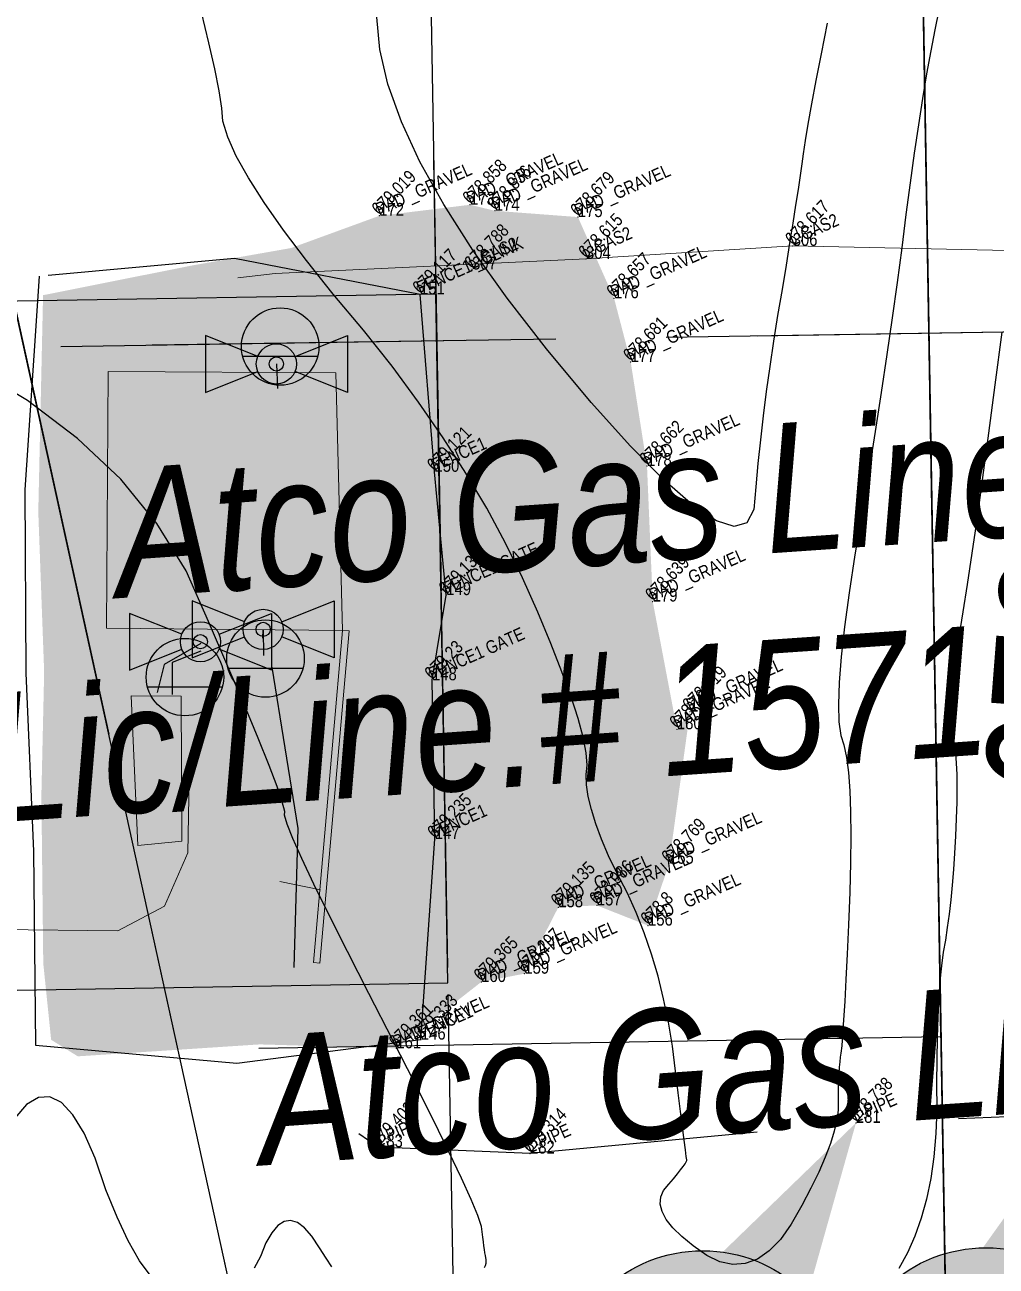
# Model space of a CAD drawing. Extents: x 74381 to 80879, y 6125508 to 6127598.
# Drawn here: x 76579.74 to 76594.78, y 6126032.36 to 6126051.59 of the extents above; entities that cross this region are included whole.
import ezdxf
from ezdxf.enums import TextEntityAlignment as Align

# ---------------------------------------------------------------- set-up
doc = ezdxf.new("R2010")
doc.units = 0
doc.header["$LTSCALE"] = 5
doc.header["$PDSIZE"] = 0.5
for name, pattern in [('CENTERLINEX33', [6.5, 2.5, -1, 0.5, -1, 0.5, -1]), ('DASHED2', [9.525, 6.35, -3.175]), ('foc-ACCESSROAD', [3.75, 2.5, -1.25]), ('foc-FLOWLINE', [3.75, 2.5, -1.25]), ('UG_PIPE', [1.875, 1.25, -0.625])]:
    doc.linetypes.add(name, pattern=pattern)
for name, color, linetype, lineweight in [('3D-CONTOURS', 7, 'Continuous', 0), ('EXISTING PIPE (EXIST OR HP)', 240, 'CENTERLINEX33', 20), ('T-TEXT', 48, 'Continuous', 18)]:
    doc.layers.add(name, color=color, linetype=linetype, lineweight=lineweight)
for name, color, linetype in [('AS-FENCE-DASH', 48, 'foc-FENCE-DASH'), ('AS-PIPE-AG', 44, 'Continuous'), ('AS-PIPE-UG', 44, 'UG_PIPE'), ('AS-ROADS', 254, 'Continuous'), ('AS-SYMBOL', 7, 'Continuous'), ('C-AR', 13, 'foc-ACCESSROAD'), ('C-EZE', 13, 'foc-FLOWLINE'), ('Contour_Line_Intermediate', 8, 'DASHED2'), ('Contour_Line_Major', 7, 'Continuous'), ('L-TITLEDB', 4, 'Continuous'), ('P-ELEVATION', 7, 'Continuous')]:
    doc.layers.add(name, color=color, linetype=linetype)
doc.layers.add('AS-TELUS-ATCO PIPELINES', color=7, linetype='foc-TEL', lineweight=9, true_color=0xff9c38)
doc.styles.add('80', font='ARIALN.TTF', dxfattribs={"height": 10})
doc.styles.add('80L', font='ARIALN.TTF', dxfattribs={"height": 10})
doc.styles.add('DESCRIPTION', font='ARIALN.TTF', dxfattribs={"height": 2.5})
doc.styles.add('ELEVATION', font='ARIALN.TTF', dxfattribs={"height": 2.5})
doc.styles.add('foc-LtypeFont', font='ARIALN.TTF', dxfattribs={"height": 7.35})
doc.styles.add('POINTNUMBER', font='ARIALN.TTF', dxfattribs={"height": 2.5})
doc.styles.get("Standard").update_dxf_attribs({"font": 'ARIALN.TTF'})
doc.linetypes.add('foc-FENCE-DASH', pattern='A,0.5,-0.5,1,-0.5,1,-0.5,1,-0.5,1,-0.5,["X",foc-LtypeFont,S=0.2,R=0,X=-0.625,Y=-0.75],-0.5', length=7.5)
doc.linetypes.add('foc-TEL', pattern='A,2,-1,["T",foc-LtypeFont,S=0.2,R=0,X=-0.425,Y=-0.75],-1.24,8', length=12.24)

# ---------------------------------------------------------------- blocks, each defined once
blk = doc.blocks.new('VALVE')
h = blk.add_hatch(color=255)
h.dxf.hatch_style = 1
edge = h.paths.add_edge_path()
edge.add_line((-0.333, 0.241), (-1.2, 0.588))
edge.add_line((-1.2, 0.588), (-1.2, -0.588))
edge.add_line((-1.2, -0.588), (-0.333, -0.241))
edge.add_arc((0, 0), 0.411, 215.8775, 324.1225)
edge.add_line((0.333, -0.241), (1.2, -0.588))
edge.add_line((1.2, -0.588), (1.2, 0.588))
edge.add_line((1.2, 0.588), (0.333, 0.241))
edge.add_arc((0, 0), 0.411, 35.8775, 144.1225)
at = {"color": 48}
for p, q in [((-1.1, 0.44), (-1.1, -0.44)), ((-0.289, 0.116), (-1.1, 0.44)), ((0.289, 0.116), (1.1, 0.44)), ((1.1, 0.44), (1.1, -0.44)), ((-1.1, -0.44), (-0.289, -0.116)), ((1.1, -0.44), (0.289, -0.116))]:
    blk.add_line(p, q, dxfattribs=at)
for radius in [0.311, 0.11]:
    blk.add_circle((0, 0), radius, dxfattribs=at)
blk = doc.blocks.new('riser')
h = blk.add_hatch(color=255)
h.dxf.hatch_style = 1
edge = h.paths.add_edge_path()
edge.add_arc((0, 0), 0.7, 0, 360)
blk.add_hatch(color=48).paths.add_polyline_path([(0.581, -0.15), (-0.581, -0.15, 0.774597)])
at = {"color": 48}
blk.add_line((-0.581, -0.15), (0.581, -0.15), dxfattribs=at)
blk.add_circle((0, 0), 0.6, dxfattribs=at)
blk = doc.blocks.new('*U495')
at = {"layer": 'P-ELEVATION'}
h = blk.add_hatch(color=111, dxfattribs=at)
h.dxf.hatch_style = 1
edge = h.paths.add_edge_path()
edge.add_ellipse((0, 0), major_axis=(-10.65, 0), ratio=0.938979, start_angle=0, end_angle=360)
at = {"layer": 'P-ELEVATION', "color": 7, "flags": 128}
blk.add_lwpolyline([(0, 0, 12.5, 0, 0), (7.138, 20.357, 0, 0, 0)], format="xyseb", dxfattribs=at)
at = {"layer": 'P-ELEVATION', "color": 7}
blk.add_ellipse((0, 0), major_axis=(-10.65, 0), ratio=0.938979, dxfattribs=at)
at = {"layer": 'P-ELEVATION', "style": '80'}
blk.add_attdef('ELEVATION', text='', height=10, dxfattribs=at).set_placement((0, 0), align=Align.MIDDLE_CENTER)
blk = doc.blocks.new('*U496')
at = {"layer": 'P-ELEVATION'}
h = blk.add_hatch(color=111, dxfattribs=at)
h.dxf.hatch_style = 1
edge = h.paths.add_edge_path()
edge.add_ellipse((0, 0), major_axis=(-10.65, 0), ratio=0.938979, start_angle=0, end_angle=360)
at = {"layer": 'P-ELEVATION', "color": 7, "flags": 128}
blk.add_lwpolyline([(0, 0, 12.5, 0, 0), (11.871, 19.9, 0, 0, 0)], format="xyseb", dxfattribs=at)
at = {"layer": 'P-ELEVATION', "color": 7}
blk.add_ellipse((0, 0), major_axis=(-10.65, 0), ratio=0.938979, dxfattribs=at)
at = {"layer": 'P-ELEVATION', "style": '80'}
blk.add_attdef('ELEVATION', text='', height=10, dxfattribs=at).set_placement((0, 0), align=Align.MIDDLE_CENTER)

msp = doc.modelspace()

# ---------------------------------------------------------------- hatches: boundary and pattern name
at = {"layer": 'AS-ROADS'}
h = msp.add_hatch(color=256, dxfattribs=at)
h.dxf.hatch_style = 1
h.paths.add_polyline_path([(76590.038, 6126040.952), (76589.714, 6126038.595), (76589.389, 6126037.636), (76588.596, 6126037.949), (76587.999, 6126037.921), (76587.474, 6126036.892), (76586.805, 6126036.763), (76585.491, 6126035.736), (76583.376, 6126035.797), (76580.557, 6126035.612), (76580.144, 6126035.868), (76580.022, 6126037.054), (76579.993, 6126039.661), (76580.036, 6126041.561), (76579.945, 6126044.041), (76580.019, 6126047.399), (76582.332, 6126047.86), (76583.859, 6126048.129), (76585.226, 6126048.628), (76586.632, 6126048.799), (76587.017, 6126048.706), (76588.302, 6126048.609), (76588.862, 6126047.351), (76589.12, 6126046.364), (76589.372, 6126044.754), (76589.461, 6126042.655), (76589.836, 6126040.678)])
h = msp.add_hatch(color=256, dxfattribs=at)
h.dxf.hatch_style = 1
h.paths.add_polyline_path([(76590.038, 6126040.952), (76589.714, 6126038.595), (76589.389, 6126037.636), (76588.596, 6126037.949), (76587.999, 6126037.921), (76587.474, 6126036.892), (76586.805, 6126036.763), (76585.491, 6126035.736), (76583.376, 6126035.797), (76580.557, 6126035.612), (76580.144, 6126035.868), (76580.022, 6126037.054), (76579.993, 6126039.661), (76580.036, 6126041.561), (76579.945, 6126044.041), (76580.019, 6126047.399), (76582.332, 6126047.86), (76583.859, 6126048.129), (76585.226, 6126048.628), (76586.632, 6126048.799), (76587.017, 6126048.706), (76588.302, 6126048.609), (76588.862, 6126047.351), (76589.12, 6126046.364), (76589.372, 6126044.754), (76589.461, 6126042.655), (76589.836, 6126040.678)])

# ---------------------------------------------------------------- linework, layer by layer
at = {"layer": 'AS-FENCE-DASH', "flags": 128}
msp.add_lwpolyline([(76579.959, 6126047.691), (76579.739, 6126044.387), (76579.75, 6126041.546), (76579.873, 6126038.791), (76579.901, 6126035.783), (76583.019, 6126035.504), (76585.871, 6126035.871), (76586.087, 6126038.978), (76586.044, 6126041.436), (76586.264, 6126042.755), (76586.082, 6126044.664), (76585.858, 6126047.411), (76582.982, 6126047.966), (76580.099, 6126047.705)], dxfattribs=at)
msp.add_lwpolyline([(76579.959, 6126047.691), (76579.739, 6126044.387), (76579.75, 6126041.546), (76579.873, 6126038.791), (76579.901, 6126035.783), (76583.019, 6126035.504), (76585.871, 6126035.871), (76586.087, 6126038.978), (76586.044, 6126041.436), (76586.264, 6126042.755), (76586.082, 6126044.664), (76585.858, 6126047.411), (76582.982, 6126047.966), (76580.099, 6126047.705)], dxfattribs=at)
msp.add_lwpolyline([(76579.959, 6126047.691), (76579.739, 6126044.387), (76579.75, 6126041.546), (76579.873, 6126038.791), (76579.901, 6126035.783), (76583.019, 6126035.504), (76585.871, 6126035.871), (76586.087, 6126038.978), (76586.044, 6126041.436), (76586.264, 6126042.755), (76586.082, 6126044.664), (76585.858, 6126047.411), (76582.982, 6126047.966), (76580.099, 6126047.705)], dxfattribs=at)
at = {"layer": 'AS-PIPE-AG', "flags": 128}
for points in [[(76583.632, 6126046.334), (76583.651, 6126045.954)], [(76583.422, 6126042.089), (76583.427, 6126042.224), (76583.431, 6126041.82)], [(76582.462, 6126042.005), (76581.892, 6126041.681), (76581.786, 6126041.248)], [(76582.462, 6126041.888), (76582.017, 6126041.713), (76582.019, 6126041.213)]]:
    msp.add_lwpolyline(points, dxfattribs=at)
at = {"layer": 'AS-PIPE-UG', "flags": 128}
for points in [[(76241.103, 6126023.101), (76258.784, 6126023.598), (76258.058, 6126039.128), (76577.449, 6126044.572), (76579.898, 6126046.6), (76630.338, 6126047.373)], [(76526.198, 6126043.699), (76577.449, 6126044.572), (76579.898, 6126046.6), (76630.338, 6126047.373)], [(76618.681, 6126039.527), (76600.573, 6126035.46), (76596.051, 6126034.72), (76592.608, 6126034.582), (76587.561, 6126034.107), (76585.208, 6126034.204), (76583.857, 6126035.143), (76583.971, 6126039.141), (76583.568, 6126041.641)], [(76618.681, 6126039.527), (76600.573, 6126035.46), (76596.051, 6126034.72), (76592.608, 6126034.582), (76587.561, 6126034.107), (76585.208, 6126034.204), (76583.857, 6126035.143), (76583.971, 6126039.141), (76583.568, 6126041.641)]]:
    msp.add_lwpolyline(points, dxfattribs=at)
at = {"layer": 'AS-TELUS-ATCO PIPELINES', "flags": 128}
msp.add_lwpolyline([(76586.044, 6126041.436), (76586.264, 6126042.755)], dxfattribs=at)
at = {"layer": 'AS-TELUS-ATCO PIPELINES'}
for p in [(76586.632, 6126048.799, 678.858), (76587.017, 6126048.706, 678.836), (76585.226, 6126048.628, 679.019), (76588.302, 6126048.609, 678.679), (76591.629, 6126048.163, 678.617), (76588.428, 6126047.961, 678.615), (76586.663, 6126047.797, 678.788), (76585.858, 6126047.411, 679.117), (76588.862, 6126047.351, 678.657), (76589.12, 6126046.364, 678.681), (76586.082, 6126044.664, 679.121), (76589.372, 6126044.754, 678.662), (76586.264, 6126042.755, 679.133), (76589.461, 6126042.655, 678.639), (76586.044, 6126041.436, 679.23), (76590.038, 6126040.952, 678.719), (76589.836, 6126040.678, 678.705), (76586.087, 6126038.978, 679.235), (76589.714, 6126038.595, 678.769), (76587.999, 6126037.921, 679.135), (76588.596, 6126037.949, 678.986), (76589.389, 6126037.636, 678.8), (76586.805, 6126036.763, 679.365), (76587.474, 6126036.892, 679.297), (76585.871, 6126035.871, 679.333), (76585.491, 6126035.736, 679.361), (76592.608, 6126034.582, 678.738), (76585.208, 6126034.204, 679.402), (76587.561, 6126034.107, 679.314)]:
    msp.add_point(p, dxfattribs=at)
at = {"layer": 'C-AR'}
msp.add_line((76584.778, 6126124.473), (76586.66, 6126014.991), dxfattribs=at)
msp.add_lwpolyline([(76573.154, 6126800.555), (76574.69, 6126711.471), (76586.66, 6126014.991)], dxfattribs=at)
at = {"layer": 'C-EZE', "flags": 128}
msp.add_lwpolyline([(76593.579, 6126055.916), (76577.734, 6126055.643), (76582.109, 6126035.717), (76593.924, 6126035.921)], close=True, dxfattribs=at)
msp.add_lwpolyline([(76593.579, 6126055.916), (76577.734, 6126055.643), (76582.109, 6126035.717), (76593.924, 6126035.921)], close=True, dxfattribs=at)
at = {"layer": 'C-EZE'}
msp.add_lwpolyline([(76586.102, 6126047.416), (76578.484, 6126047.285), (76578.668, 6126036.62), (76586.286, 6126036.751)], close=True, dxfattribs=at)
msp.add_lwpolyline([(76586.102, 6126047.416), (76578.484, 6126047.285), (76578.668, 6126036.62), (76586.286, 6126036.751)], close=True, dxfattribs=at)
at = {"layer": 'Contour_Line_Intermediate', "flags": 128}
msp.add_lwpolyline([(76593.3, 6126088.965), (76593.3, 6126088.965), (76593.294, 6126088.907), (76593.283, 6126088.791), (76593.266, 6126088.618), (76593.244, 6126088.387), (76593.216, 6126088.098), (76593.183, 6126087.752), (76593.144, 6126087.348), (76593.1, 6126086.886), (76593.054, 6126086.382), (76593.008, 6126085.838), (76592.961, 6126085.252), (76592.912, 6126084.625), (76592.863, 6126083.956), (76592.813, 6126083.246), (76592.762, 6126082.495), (76592.71, 6126081.703), (76592.661, 6126080.915), (76592.616, 6126080.131), (76592.574, 6126079.351), (76592.535, 6126078.576), (76592.5, 6126077.805), (76592.468, 6126077.038), (76592.439, 6126076.275), (76592.414, 6126075.517), (76592.391, 6126074.796), (76592.37, 6126074.114), (76592.351, 6126073.469), (76592.335, 6126072.862), (76592.321, 6126072.293), (76592.309, 6126071.762), (76592.299, 6126071.269), (76592.291, 6126070.813), (76592.28, 6126070.382), (76592.265, 6126069.975), (76592.246, 6126069.592), (76592.223, 6126069.234), (76592.197, 6126068.899), (76592.166, 6126068.589), (76592.132, 6126068.303), (76592.094, 6126068.042), (76592.058, 6126067.704), (76592.024, 6126067.291), (76591.992, 6126066.803), (76591.961, 6126066.239), (76591.932, 6126065.599), (76591.905, 6126064.884), (76591.88, 6126064.093), (76591.857, 6126063.227), (76591.833, 6126062.455), (76591.808, 6126061.778), (76591.782, 6126061.196), (76591.755, 6126060.709), (76591.728, 6126060.316), (76591.699, 6126060.018), (76591.67, 6126059.815), (76591.64, 6126059.706), (76591.612, 6126059.603), (76591.587, 6126059.506), (76591.563, 6126059.413), (76591.542, 6126059.326), (76591.524, 6126059.244), (76591.507, 6126059.168), (76591.493, 6126059.097), (76591.481, 6126059.031), (76591.472, 6126058.939), (76591.465, 6126058.82), (76591.46, 6126058.674), (76591.457, 6126058.502), (76591.457, 6126058.304), (76591.46, 6126058.078), (76591.464, 6126057.826), (76591.472, 6126057.548), (76591.466, 6126057.247), (76591.448, 6126056.924), (76591.417, 6126056.578), (76591.373, 6126056.21), (76591.317, 6126055.82), (76591.248, 6126055.407), (76591.167, 6126054.972), (76591.073, 6126054.515), (76590.988, 6126054.066), (76590.913, 6126053.627), (76590.847, 6126053.195), (76590.79, 6126052.773), (76590.742, 6126052.359), (76590.704, 6126051.955), (76590.675, 6126051.558), (76590.655, 6126051.171), (76590.634, 6126050.783), (76590.611, 6126050.393), (76590.587, 6126050.003), (76590.561, 6126049.612), (76590.534, 6126049.22), (76590.505, 6126048.826), (76590.475, 6126048.432), (76590.443, 6126048.037), (76590.378, 6126047.736), (76590.279, 6126047.53), (76590.146, 6126047.419), (76589.979, 6126047.401), (76589.779, 6126047.479), (76589.545, 6126047.65), (76589.277, 6126047.917), (76588.975, 6126048.277), (76588.702, 6126048.692), (76588.457, 6126049.161), (76588.241, 6126049.684), (76588.053, 6126050.262), (76587.894, 6126050.893), (76587.763, 6126051.579), (76587.661, 6126052.319), (76587.587, 6126053.113), (76587.509, 6126053.856), (76587.427, 6126054.548), (76587.34, 6126055.19), (76587.249, 6126055.781), (76587.154, 6126056.321), (76587.054, 6126056.81), (76586.95, 6126057.248), (76586.841, 6126057.636), (76586.771, 6126057.988), (76586.738, 6126058.306), (76586.744, 6126058.59), (76586.788, 6126058.838), (76586.87, 6126059.052), (76586.99, 6126059.23), (76587.148, 6126059.374), (76587.344, 6126059.484), (76587.489, 6126059.649), (76587.583, 6126059.869), (76587.626, 6126060.146), (76587.618, 6126060.479), (76587.559, 6126060.867), (76587.449, 6126061.311), (76587.288, 6126061.811), (76587.076, 6126062.367), (76586.883, 6126062.932), (76586.711, 6126063.507), (76586.559, 6126064.091), (76586.426, 6126064.684), (76586.314, 6126065.286), (76586.222, 6126065.898), (76586.15, 6126066.519), (76586.097, 6126067.149), (76586.037, 6126067.766), (76585.969, 6126068.371), (76585.893, 6126068.963), (76585.809, 6126069.543), (76585.717, 6126070.11), (76585.617, 6126070.664), (76585.509, 6126071.205), (76585.394, 6126071.734), (76585.257, 6126072.285), (76585.098, 6126072.857), (76584.919, 6126073.451), (76584.718, 6126074.068), (76584.496, 6126074.706), (76584.253, 6126075.366), (76583.988, 6126076.048), (76583.703, 6126076.751), (76583.443, 6126077.387), (76583.21, 6126077.955), (76583.003, 6126078.455), (76582.822, 6126078.887), (76582.668, 6126079.251), (76582.54, 6126079.548), (76582.438, 6126079.776), (76582.362, 6126079.937), (76582.274, 6126080.097), (76582.173, 6126080.256), (76582.059, 6126080.415), (76581.934, 6126080.574), (76581.795, 6126080.732), (76581.644, 6126080.89), (76581.48, 6126081.047), (76581.304, 6126081.204), (76581.062, 6126081.368), (76580.753, 6126081.541), (76580.378, 6126081.721), (76579.937, 6126081.91), (76579.429, 6126082.106), (76578.855, 6126082.311), (76578.214, 6126082.523), (76577.508, 6126082.743), (76576.819, 6126083.002), (76576.147, 6126083.298), (76575.493, 6126083.632), (76574.857, 6126084.005), (76574.239, 6126084.415), (76573.638, 6126084.863), (76573.054, 6126085.35), (76572.488, 6126085.874), (76571.987, 6126086.346), (76571.549, 6126086.764), (76571.175, 6126087.13), (76570.866, 6126087.443), (76570.62, 6126087.703), (76570.439, 6126087.911), (76570.322, 6126088.065), (76570.269, 6126088.167), (76570.218, 6126088.262), (76570.171, 6126088.351), (76570.127, 6126088.434), (76570.086, 6126088.511), (76570.048, 6126088.581), (76570.013, 6126088.645), (76569.981, 6126088.703), (76569.952, 6126088.754), (76569.926, 6126088.799), (76569.904, 6126088.838), (76569.886, 6126088.87), (76569.872, 6126088.895), (76569.861, 6126088.915), (76569.854, 6126088.928), (76569.85, 6126088.934), (76569.85, 6126088.934)], dxfattribs=at)
at = {"layer": 'Contour_Line_Intermediate'}
for points in [[(76593.891, 6126051.812), (76593.829, 6126051.51), (76593.766, 6126051.182), (76593.703, 6126050.827), (76593.64, 6126050.445), (76593.576, 6126050.036), (76593.512, 6126049.6), (76593.447, 6126049.137), (76593.382, 6126048.647), (76593.317, 6126048.131), (76593.246, 6126047.597), (76593.169, 6126047.046), (76593.087, 6126046.478), (76592.999, 6126045.893), (76592.906, 6126045.29), (76592.806, 6126044.671), (76592.702, 6126044.034), (76592.591, 6126043.38), (76592.501, 6126042.79), (76592.43, 6126042.263), (76592.379, 6126041.8), (76592.348, 6126041.4), (76592.336, 6126041.063), (76592.345, 6126040.79), (76592.373, 6126040.58), (76592.42, 6126040.434), (76592.46, 6126040.242), (76592.49, 6126040.006), (76592.512, 6126039.725), (76592.525, 6126039.399), (76592.529, 6126039.028), (76592.525, 6126038.612), (76592.512, 6126038.152), (76592.491, 6126037.646), (76592.47, 6126037.196), (76592.451, 6126036.801), (76592.434, 6126036.462), (76592.417, 6126036.178), (76592.402, 6126035.949), (76592.389, 6126035.776), (76592.376, 6126035.659), (76592.365, 6126035.597), (76592.356, 6126035.526), (76592.348, 6126035.446), (76592.341, 6126035.357), (76592.336, 6126035.259), (76592.333, 6126035.152), (76592.331, 6126035.037), (76592.331, 6126034.912), (76592.332, 6126034.779), (76592.313, 6126034.626), (76592.273, 6126034.454), (76592.213, 6126034.262), (76592.132, 6126034.051), (76592.031, 6126033.82), (76591.91, 6126033.57), (76591.768, 6126033.3), (76591.605, 6126033.011), (76591.437, 6126032.777), (76591.262, 6126032.598), (76591.081, 6126032.473), (76590.894, 6126032.404), (76590.701, 6126032.39), (76590.502, 6126032.43), (76590.297, 6126032.526), (76590.086, 6126032.676), (76589.911, 6126032.82), (76589.772, 6126032.957), (76589.671, 6126033.086), (76589.606, 6126033.209), (76589.577, 6126033.325), (76589.585, 6126033.434), (76589.63, 6126033.537), (76589.711, 6126033.632), (76589.782, 6126033.716), (76589.842, 6126033.79), (76589.892, 6126033.853), (76589.932, 6126033.905), (76589.961, 6126033.947), (76589.98, 6126033.978), (76589.989, 6126033.998), (76589.987, 6126034.007), (76589.979, 6126034.063), (76589.966, 6126034.166), (76589.947, 6126034.316), (76589.922, 6126034.513), (76589.891, 6126034.756), (76589.855, 6126035.047), (76589.813, 6126035.384), (76589.765, 6126035.768), (76589.704, 6126036.142), (76589.63, 6126036.504), (76589.543, 6126036.854), (76589.442, 6126037.194), (76589.329, 6126037.523), (76589.202, 6126037.841), (76589.063, 6126038.147), (76588.91, 6126038.443), (76588.778, 6126038.719), (76588.668, 6126038.977), (76588.578, 6126039.215), (76588.51, 6126039.434), (76588.462, 6126039.635), (76588.435, 6126039.816), (76588.43, 6126039.978), (76588.445, 6126040.121), (76588.429, 6126040.312), (76588.382, 6126040.553), (76588.304, 6126040.843), (76588.195, 6126041.181), (76588.055, 6126041.568), (76587.883, 6126042.004), (76587.68, 6126042.489), (76587.446, 6126043.023), (76587.183, 6126043.56), (76586.89, 6126044.101), (76586.568, 6126044.645), (76586.216, 6126045.192), (76585.835, 6126045.744), (76585.424, 6126046.298), (76584.984, 6126046.856), (76584.514, 6126047.417), (76584.101, 6126047.934), (76583.744, 6126048.406), (76583.444, 6126048.833), (76583.2, 6126049.215), (76583.012, 6126049.552), (76582.881, 6126049.844), (76582.805, 6126050.092), (76582.787, 6126050.294), (76582.744, 6126050.565), (76582.678, 6126050.903), (76582.588, 6126051.308), (76582.475, 6126051.782)], [(76592.164, 6126051.609), (76592.07, 6126051.139), (76591.989, 6126050.723), (76591.92, 6126050.36), (76591.864, 6126050.049), (76591.82, 6126049.792), (76591.788, 6126049.587), (76591.769, 6126049.435), (76591.744, 6126049.252), (76591.712, 6126049.037), (76591.674, 6126048.791), (76591.631, 6126048.513), (76591.581, 6126048.203), (76591.525, 6126047.862), (76591.463, 6126047.489), (76591.394, 6126047.084), (76591.331, 6126046.686), (76591.273, 6126046.294), (76591.22, 6126045.909), (76591.171, 6126045.53), (76591.128, 6126045.158), (76591.09, 6126044.792), (76591.057, 6126044.432), (76591.028, 6126044.079), (76590.917, 6126043.874), (76590.723, 6126043.816), (76590.446, 6126043.905), (76590.086, 6126044.142), (76589.643, 6126044.527), (76589.117, 6126045.059), (76588.508, 6126045.739), (76587.816, 6126046.566), (76587.205, 6126047.352), (76586.675, 6126048.097), (76586.225, 6126048.801), (76585.856, 6126049.464), (76585.568, 6126050.085), (76585.36, 6126050.666), (76585.233, 6126051.205), (76585.187, 6126051.704)], [(76594.865, 6126046.826), (76594.76, 6126046.01), (76594.661, 6126045.26), (76594.569, 6126044.576), (76594.483, 6126043.957), (76594.403, 6126043.404), (76594.33, 6126042.917), (76594.264, 6126042.496), (76594.204, 6126042.14), (76594.155, 6126041.819), (76594.116, 6126041.533), (76594.089, 6126041.281), (76594.072, 6126041.063), (76594.065, 6126040.88), (76594.07, 6126040.732), (76594.085, 6126040.618), (76594.111, 6126040.538), (76594.132, 6126040.434), (76594.149, 6126040.306), (76594.161, 6126040.153), (76594.168, 6126039.975), (76594.17, 6126039.774), (76594.168, 6126039.548), (76594.161, 6126039.297), (76594.149, 6126039.022), (76594.135, 6126038.758), (76594.118, 6126038.506), (76594.098, 6126038.265), (76594.076, 6126038.035), (76594.051, 6126037.816), (76594.023, 6126037.609), (76593.993, 6126037.412), (76593.96, 6126037.227), (76593.932, 6126037.016), (76593.908, 6126036.778), (76593.889, 6126036.513), (76593.874, 6126036.222), (76593.864, 6126035.904), (76593.858, 6126035.56), (76593.857, 6126035.19), (76593.861, 6126034.792), (76593.847, 6126034.415), (76593.816, 6126034.057), (76593.768, 6126033.72), (76593.703, 6126033.402), (76593.62, 6126033.104), (76593.521, 6126032.826), (76593.404, 6126032.567), (76593.27, 6126032.329)], [(76586.856, 6126032.341), (76586.87, 6126032.375), (76586.879, 6126032.407), (76586.883, 6126032.437), (76586.882, 6126032.466), (76586.876, 6126032.494), (76586.87, 6126032.529), (76586.863, 6126032.571), (76586.856, 6126032.621), (76586.847, 6126032.678), (76586.839, 6126032.742), (76586.829, 6126032.814), (76586.819, 6126032.893), (76586.808, 6126032.979), (76586.752, 6126033.146), (76586.649, 6126033.394), (76586.5, 6126033.724), (76586.305, 6126034.134), (76586.063, 6126034.625), (76585.776, 6126035.198), (76585.443, 6126035.851), (76585.063, 6126036.585), (76584.732, 6126037.235), (76584.449, 6126037.8), (76584.214, 6126038.279), (76584.027, 6126038.674), (76583.889, 6126038.984), (76583.798, 6126039.209), (76583.756, 6126039.349), (76583.762, 6126039.405), (76583.724, 6126039.551), (76583.643, 6126039.789), (76583.518, 6126040.117), (76583.349, 6126040.538), (76583.136, 6126041.049), (76582.879, 6126041.651), (76582.579, 6126042.345), (76582.235, 6126043.13), (76581.782, 6126043.864), (76581.222, 6126044.548), (76580.553, 6126045.182), (76579.776, 6126045.766), (76578.89, 6126046.299)]]:
    msp.add_lwpolyline(points, dxfattribs=at)
at = {"layer": 'Contour_Line_Major', "flags": 128}
for points in [[(76581.694, 6126032.201), (76581.515, 6126032.447), (76581.339, 6126032.754), (76581.165, 6126033.121), (76580.993, 6126033.547), (76580.824, 6126034.033), (76580.653, 6126034.42), (76580.479, 6126034.708), (76580.304, 6126034.896), (76580.126, 6126034.985), (76579.946, 6126034.975), (76579.764, 6126034.865), (76579.58, 6126034.656)], [(76584.491, 6126032.352), (76584.404, 6126032.488), (76584.301, 6126032.646), (76584.183, 6126032.825), (76584.068, 6126032.955), (76583.958, 6126033.037), (76583.852, 6126033.07), (76583.751, 6126033.056), (76583.653, 6126032.993), (76583.56, 6126032.881), (76583.471, 6126032.722), (76583.386, 6126032.514), (76583.289, 6126032.332)]]:
    msp.add_lwpolyline(points, dxfattribs=at)
at = {"layer": 'EXISTING PIPE (EXIST OR HP)', "flags": 128}
for points in [[(76583.616, 6126047.737), (76588.428, 6126047.961), (76591.629, 6126048.163), (76597.939, 6126048.022)], [(76583.616, 6126047.737), (76588.428, 6126047.961), (76591.629, 6126048.163), (76597.939, 6126048.022)], [(76533.712, 6126041.858), (76544.201, 6126042.556), (76567.559, 6126044.165), (76572.571, 6126044.5), (76578.405, 6126047.104), (76583.616, 6126047.737)], [(76533.712, 6126041.858), (76544.201, 6126042.556), (76567.559, 6126044.165), (76572.571, 6126044.5), (76578.405, 6126047.104), (76583.616, 6126047.737)], [(76533.712, 6126041.858), (76544.201, 6126042.556), (76567.559, 6126044.165), (76572.571, 6126044.5), (76578.405, 6126047.104), (76583.616, 6126047.737)], [(76539.414, 6126033.595), (76567.478, 6126035.045), (76573.772, 6126035.737), (76579.269, 6126037.577), (76581.175, 6126037.557), (76581.901, 6126037.94), (76582.263, 6126038.764), (76582.299, 6126041.213)], [(76539.414, 6126033.595), (76567.478, 6126035.045), (76573.772, 6126035.737), (76579.269, 6126037.577), (76581.175, 6126037.557), (76581.901, 6126037.94), (76582.263, 6126038.764), (76582.299, 6126041.213)], [(76539.414, 6126033.595), (76567.478, 6126035.045), (76573.772, 6126035.737), (76579.269, 6126037.577), (76581.175, 6126037.557), (76581.901, 6126037.94), (76582.263, 6126038.764), (76582.299, 6126041.213)]]:
    msp.add_lwpolyline(points, dxfattribs=at)
at = {"layer": 'L-TITLEDB', "flags": 128}
for points in [[(76580.767, 6126800.693), (76587.944, 6126382.949), (76594.619, 6125995.586)], [(76439.542, 6126152.791), (76465.322, 6126036.116), (76467.99, 6126023.967), (76470.276, 6126013.557), (76458.499, 6125998.662), (76458.583, 6125993.635), (76590.867, 6125995.83), (76586.66, 6126014.991), (76551.015, 6126177.33)], [(76526.198, 6125994.46), (76590.974, 6125995.506), (76586.66, 6126014.991), (76562.621, 6126124.473)], [(76592.398, 6126124.473), (76594.619, 6125995.586), (76592.401, 6126124.473)]]:
    msp.add_lwpolyline(points, dxfattribs=at)
at = {"layer": 'T-TEXT', "flags": 128}
for points in [[(76584.657, 6126042.208), (76584.553, 6126046.195), (76581.029, 6126046.219), (76581.002, 6126042.244), (76584.657, 6126042.208)], [(76584.317, 6126038.191), (76583.685, 6126038.321)]]:
    msp.add_lwpolyline(points, dxfattribs=at)
at = {"layer": 'T-TEXT', "const_width": 0.4, "flags": 128}
msp.add_lwpolyline([(76586.044, 6126041.436), (76586.264, 6126042.755)], dxfattribs=at)
at = {"layer": 'T-TEXT', "flags": 128}
for points in [[(76584.306, 6126037.056), (76584.757, 6126042.199), (76584.657, 6126042.208), (76584.206, 6126037.065)], [(76581.382, 6126041.195), (76581.488, 6126038.878), (76582.17, 6126038.943), (76582.157, 6126041.189)]]:
    msp.add_lwpolyline(points, close=True, dxfattribs=at)

# ---------------------------------------------------------------- block references
at = {"xscale": 0.2000310608231246, "yscale": 0.2000310608231246, "zscale": 0.2000310608231246}
for name, p, values in [('*U495', (76594.623, 6126030.648), {'ELEVATION': '1.9'}), ('*U496', (76590.234, 6126030.601), {'ELEVATION': '1.7'})]:
    msp.add_blockref(name, p, dxfattribs=at).add_auto_attribs(values)
at = {"layer": 'AS-SYMBOL'}
for name, p in [('riser', (76583.691, 6126046.603)), ('VALVE', (76583.632, 6126046.334)), ('VALVE', (76583.427, 6126042.224)), ('VALVE', (76582.456, 6126042.032)), ('riser', (76583.464, 6126041.772)), ('riser', (76582.216, 6126041.485))]:
    msp.add_blockref(name, p, dxfattribs=at)

# ---------------------------------------------------------------- texts
at = {"layer": 'AS-TELUS-ATCO PIPELINES'}
for s, rotation, style, p in [('678.858', 45, 'ELEVATION', (76586.632, 6126048.799)), ('PAD _GRAVEL', 24, 'DESCRIPTION', (76586.632, 6126048.799)), ('PAD _GRAVEL', 24, 'DESCRIPTION', (76587.017, 6126048.706)), ('679.019', 45, 'ELEVATION', (76585.226, 6126048.628)), ('PAD _GRAVEL', 24, 'DESCRIPTION', (76585.226, 6126048.628)), ('678.836', 45, 'ELEVATION', (76587.017, 6126048.706)), ('678.679', 45, 'ELEVATION', (76588.302, 6126048.609)), ('PAD _GRAVEL', 24, 'DESCRIPTION', (76588.302, 6126048.609)), ('678.617', 45, 'ELEVATION', (76591.629, 6126048.163)), ('678.615', 45, 'ELEVATION', (76588.428, 6126047.961)), ('L.GAS2', 24, 'DESCRIPTION', (76591.629, 6126048.163)), ('678.788', 45, 'ELEVATION', (76586.663, 6126047.797)), ('FENCE1 _CLINK', 24, 'DESCRIPTION', (76585.858, 6126047.411)), ('L.GAS2', 24, 'DESCRIPTION', (76586.663, 6126047.797)), ('L.GAS2', 24, 'DESCRIPTION', (76588.428, 6126047.961)), ('679.117', 45, 'ELEVATION', (76585.858, 6126047.411)), ('PAD _GRAVEL', 24, 'DESCRIPTION', (76588.862, 6126047.351)), ('678.657', 45, 'ELEVATION', (76588.862, 6126047.351)), ('PAD _GRAVEL', 24, 'DESCRIPTION', (76589.12, 6126046.364)), ('678.681', 45, 'ELEVATION', (76589.12, 6126046.364)), ('678.662', 45, 'ELEVATION', (76589.372, 6126044.754)), ('PAD _GRAVEL', 24, 'DESCRIPTION', (76589.372, 6126044.754)), ('679.121', 45, 'ELEVATION', (76586.082, 6126044.664)), ('FENCE1', 24, 'DESCRIPTION', (76586.082, 6126044.664)), ('FENCE1 GATE', 24, 'DESCRIPTION', (76586.264, 6126042.755)), ('679.133', 45, 'ELEVATION', (76586.264, 6126042.755)), ('678.639', 45, 'ELEVATION', (76589.461, 6126042.655)), ('PAD _GRAVEL', 24, 'DESCRIPTION', (76589.461, 6126042.655)), ('FENCE1 GATE', 24, 'DESCRIPTION', (76586.044, 6126041.436)), ('679.23', 45, 'ELEVATION', (76586.044, 6126041.436)), ('PAD _GRAVEL', 24, 'DESCRIPTION', (76590.038, 6126040.952)), ('678.719', 45, 'ELEVATION', (76590.038, 6126040.952)), ('678.705', 45, 'ELEVATION', (76589.836, 6126040.678)), ('PAD _GRAVEL', 24, 'DESCRIPTION', (76589.836, 6126040.678)), ('679.235', 45, 'ELEVATION', (76586.087, 6126038.978)), ('FENCE1', 24, 'DESCRIPTION', (76586.087, 6126038.978)), ('678.769', 45, 'ELEVATION', (76589.714, 6126038.595)), ('PAD _GRAVEL', 24, 'DESCRIPTION', (76589.714, 6126038.595)), ('PAD _GRAVEL', 24, 'DESCRIPTION', (76587.999, 6126037.921)), ('PAD _GRAVEL', 24, 'DESCRIPTION', (76588.596, 6126037.949)), ('679.135', 45, 'ELEVATION', (76587.999, 6126037.921)), ('678.986', 45, 'ELEVATION', (76588.596, 6126037.949)), ('PAD _GRAVEL', 24, 'DESCRIPTION', (76589.389, 6126037.636)), ('678.8', 45, 'ELEVATION', (76589.389, 6126037.636)), ('PAD _GRAVEL', 24, 'DESCRIPTION', (76586.805, 6126036.763)), ('679.297', 45, 'ELEVATION', (76587.474, 6126036.892)), ('PAD _GRAVEL', 24, 'DESCRIPTION', (76587.474, 6126036.892)), ('679.365', 45, 'ELEVATION', (76586.805, 6126036.763)), ('679.333', 45, 'ELEVATION', (76585.871, 6126035.871)), ('679.361', 45, 'ELEVATION', (76585.491, 6126035.736)), ('PAD _GRAVEL', 24, 'DESCRIPTION', (76585.491, 6126035.736)), ('FENCE1', 24, 'DESCRIPTION', (76585.871, 6126035.871)), ('678.738', 45, 'ELEVATION', (76592.608, 6126034.582)), ('L.PIPE', 24, 'DESCRIPTION', (76592.608, 6126034.582)), ('679.402', 45, 'ELEVATION', (76585.208, 6126034.204)), ('L.PIPE', 24, 'DESCRIPTION', (76585.208, 6126034.204)), ('679.314', 45, 'ELEVATION', (76587.561, 6126034.107)), ('L.PIPE', 24, 'DESCRIPTION', (76587.561, 6126034.107))]:
    msp.add_text(s, height=0.2, rotation=rotation, dxfattribs=dict(at, style=style)).set_placement(p)
at = {"layer": 'AS-TELUS-ATCO PIPELINES', "style": 'POINTNUMBER'}
for s, p in [('173', (76586.632, 6126048.799)), ('174', (76587.017, 6126048.706)), ('172', (76585.226, 6126048.628)), ('175', (76588.302, 6126048.609)), ('306', (76591.629, 6126048.163)), ('304', (76588.428, 6126047.961)), ('307', (76586.663, 6126047.797)), ('151', (76585.858, 6126047.411)), ('176', (76588.862, 6126047.351)), ('177', (76589.12, 6126046.364)), ('150', (76586.082, 6126044.664)), ('178', (76589.372, 6126044.754)), ('149', (76586.264, 6126042.755)), ('179', (76589.461, 6126042.655)), ('148', (76586.044, 6126041.436)), ('154', (76590.038, 6126040.952)), ('180', (76589.836, 6126040.678)), ('147', (76586.087, 6126038.978)), ('155', (76589.714, 6126038.595)), ('158', (76587.999, 6126037.921)), ('157', (76588.596, 6126037.949)), ('156', (76589.389, 6126037.636)), ('160', (76586.805, 6126036.763)), ('159', (76587.474, 6126036.892)), ('146', (76585.871, 6126035.871)), ('161', (76585.491, 6126035.736)), ('281', (76592.608, 6126034.582)), ('283', (76585.208, 6126034.204)), ('282', (76587.561, 6126034.107))]:
    msp.add_text(s, height=0.2, dxfattribs=at).set_placement(p)
at = {"layer": 'EXISTING PIPE (EXIST OR HP)', "linetype": 'Continuous', "char_height": 2, "attachment_point": 1, "rotation": 3.9406, "style": '80L'}
for s, insert in [('\\pi42.861;{\\fArial Narrow|b0|i1|c0|p34;Atco Gas Line\\P\\pi40.646;Lic/Line.# 1571-29}', (76538.305, 6126041.757)), ('\\pi42.861;{\\fArial Narrow|b0|i1|c0|p34;Atco Gas Line\\P\\pi0;Lic/Line.# 1571-30}', (76540.533, 6126032.972))]:
    msp.add_mtext_dynamic_manual_height_columns(s, width=100.05907, gutter_width=50, heights=[0], dxfattribs=dict(at, insert=insert))

# ---------------------------------------------------------------- next in the draw order: texts
at = {"layer": '3D-CONTOURS', "insert": (76595.753, 6126041.527, 679), "char_height": 2, "attachment_point": 5, "rotation": 85.5521, "bg_fill": 3, "box_fill_scale": 1, "bg_fill_color": 256, "bg_fill_transparency": 0}
msp.add_mtext('679', dxfattribs=at)
at = {"layer": 'AS-TELUS-ATCO PIPELINES', "insert": (76595.199, 6126050.547), "char_height": 2, "attachment_point": 1, "rotation": 90.9598, "style": '80L', "bg_fill": 3, "box_fill_scale": 1.15, "bg_fill_color": 256, "bg_fill_true_color": 256, "bg_fill_transparency": 0}
msp.add_mtext_dynamic_manual_height_columns('\\pi40.366;{\\fArial Narrow|b0|i1|c0|p34;Buried Telus Cable}', width=100.05907, gutter_width=50, heights=[0], dxfattribs=at)

# ---------------------------------------------------------------- next in the draw order: linework, layer by layer
at = {"layer": 'AS-PIPE-UG', "flags": 128}
msp.add_lwpolyline([(76618.681, 6126039.527), (76600.573, 6126035.46), (76596.051, 6126034.72), (76592.608, 6126034.582), (76587.561, 6126034.107), (76585.208, 6126034.204), (76583.857, 6126035.143), (76583.971, 6126039.141), (76583.568, 6126041.641)], dxfattribs=at)

doc.saveas('drawing.dxf')
